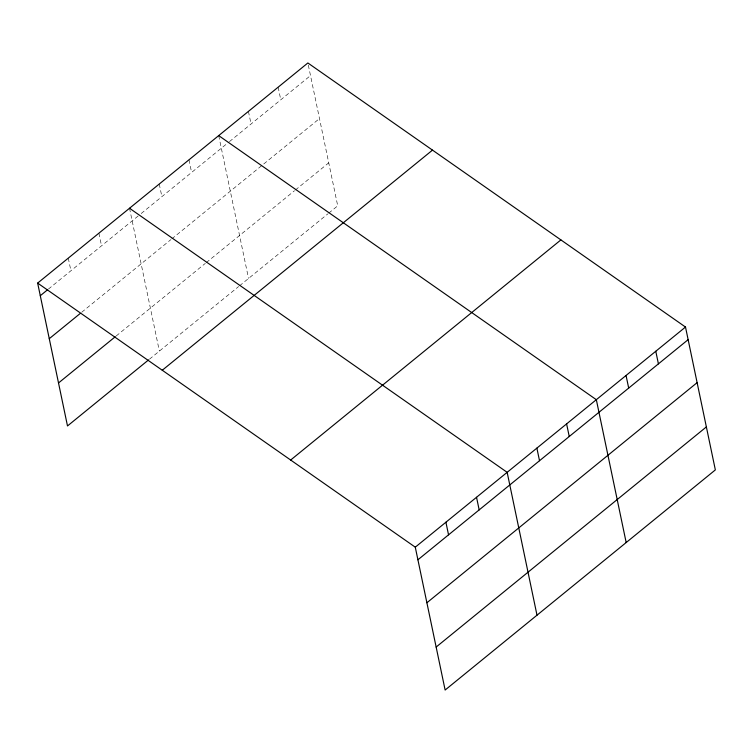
<?xml version="1.0" encoding="UTF-8"?>
<svg xmlns="http://www.w3.org/2000/svg" width="753" height="753" viewBox="0 0 753 753"><rect width="100%" height="100%" fill="white"/><g stroke="black" fill="none" stroke-linecap="round" stroke-linejoin="round"><path stroke-width="0.56" stroke-dasharray="3.77 2.82" d="M48.39 289.105L140.265 214.266M141.169 213.532L228.545 142.355M229.439 141.62L310.509 75.582M81.691 312.269L170.865 239.633M171.769 238.899L319.488 118.56M116.16 336.007L205.334 263.371M206.237 262.637L294.508 190.725M295.411 189.991L328.741 162.846M149.461 359.181L238.635 286.535M239.539 285.801L327.809 213.899M328.713 213.165L337.721 205.823L307.873 62.97M278.149 87.179L280.784 99.801M248.424 111.397L251.06 124.01M218.699 135.606L248.546 278.469M188.975 159.824L191.61 172.437M159.25 184.043L161.886 196.655M129.525 208.252L159.372 351.105M98.897 233.204L101.533 245.817M68.278 258.147L70.914 270.76"/><path stroke-width="1.13" d="M37.65 283.09L307.873 62.97L685.503 327.047L715.35 469.91L445.127 690.03L415.279 547.177L37.65 283.09L67.497 425.953L148.557 359.915M40.285 295.713L47.495 289.839M49.265 338.69L79.893 313.737M58.518 382.966L115.265 336.742M162.272 370.241L432.495 150.12M290.667 460.027L560.891 239.906M415.279 547.177L685.503 327.047M417.915 559.79L688.138 339.659M426.895 602.767L697.118 382.646M436.147 647.053L706.37 426.923M218.699 135.606L596.329 399.692L626.176 542.546M129.525 208.252L507.155 472.329L537.002 615.192M655.778 351.265L658.414 363.878M626.054 375.474L628.689 388.087M566.604 423.901L569.24 436.514M536.88 448.12L539.515 460.732M476.536 497.281L479.172 509.894M445.908 522.224L448.543 534.837"/></g></svg>
